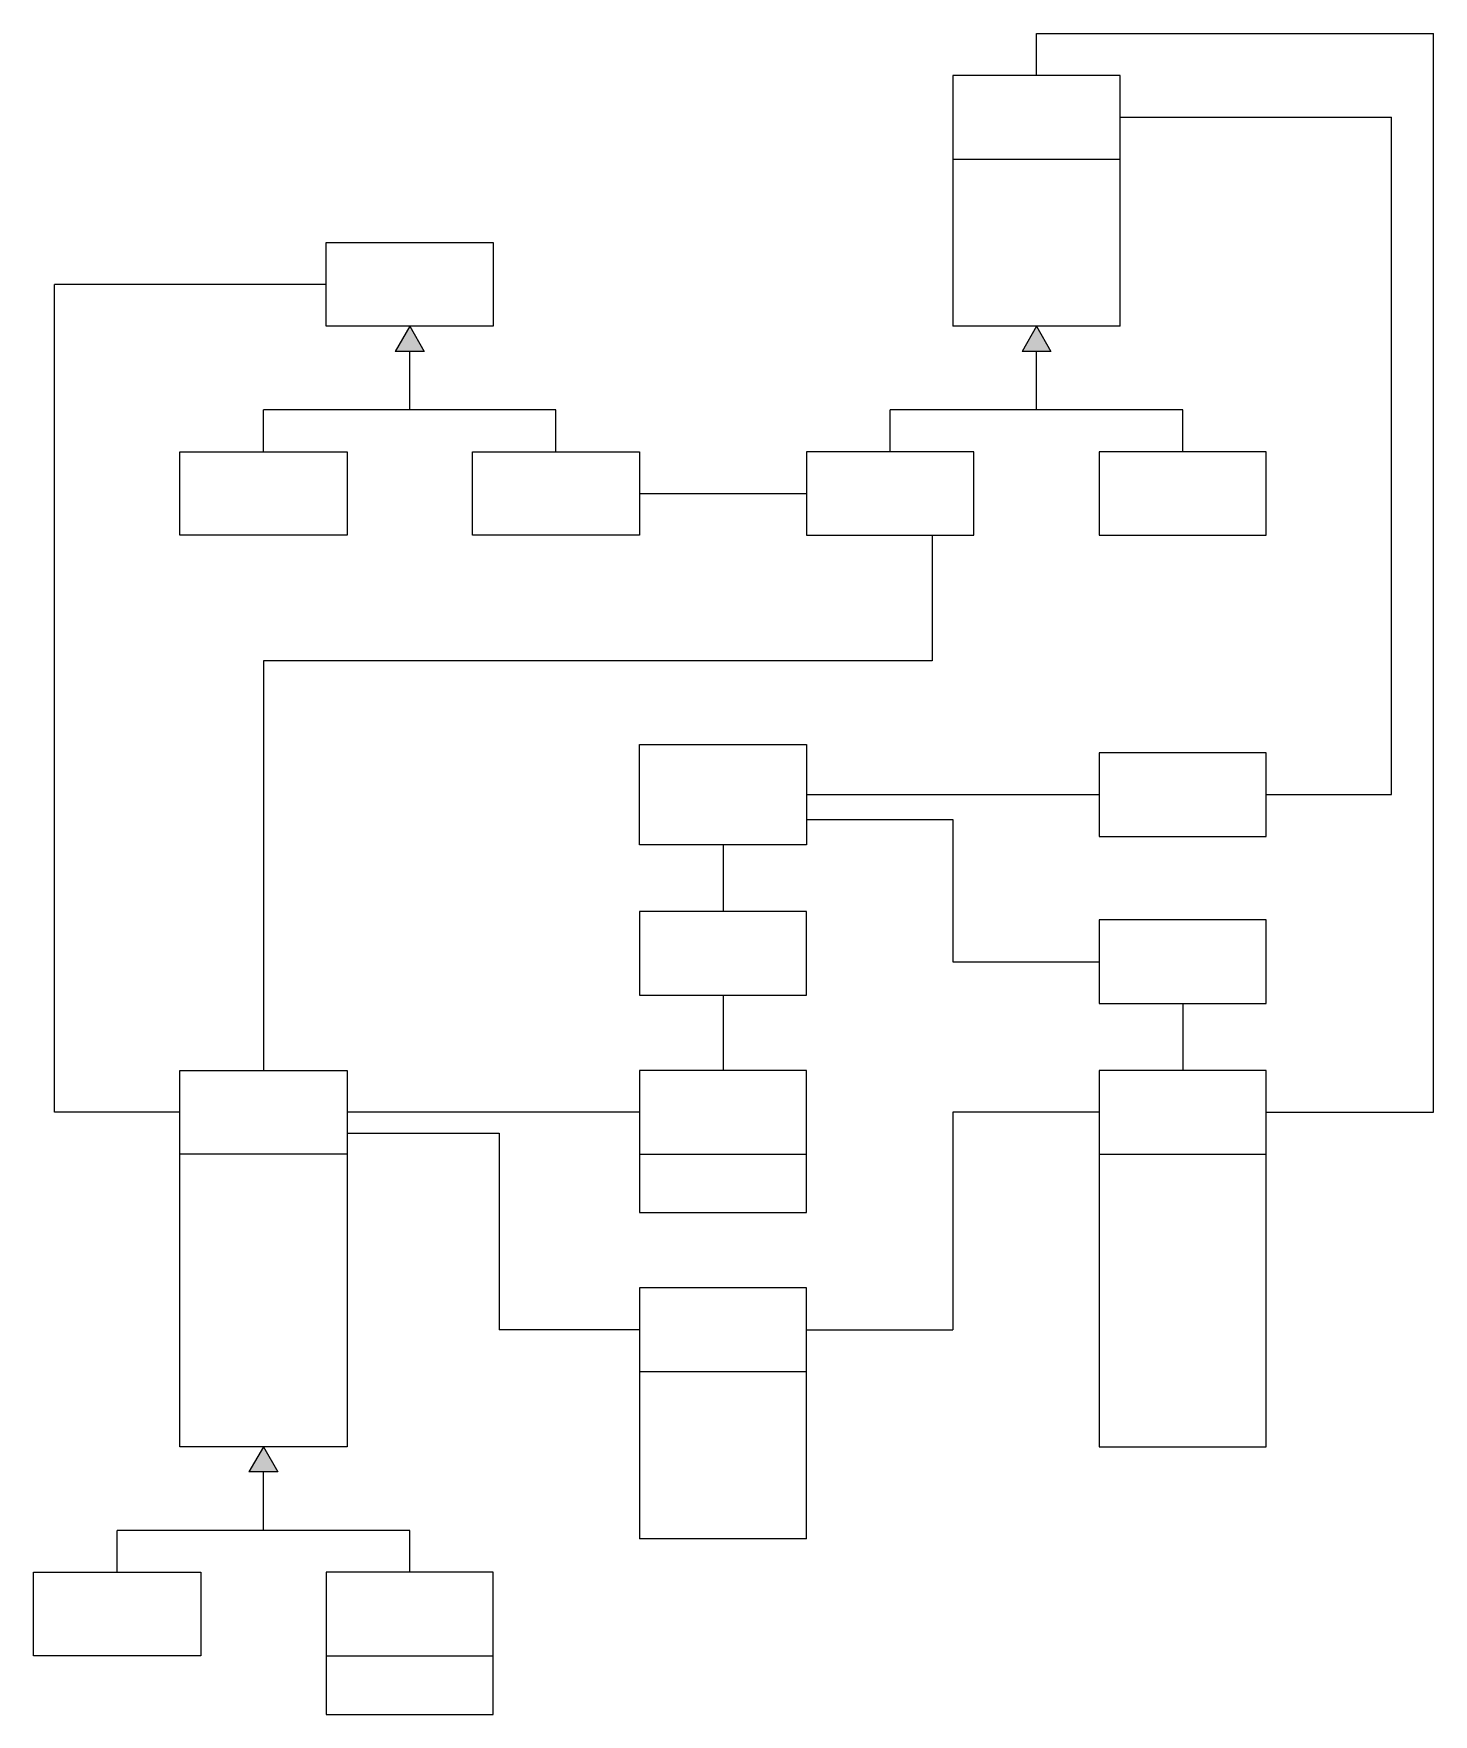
# Paper-space layout 'Modelo Domínio' of a CAD drawing. Header units: millimetres. Extents: x 12 to 180, y 63 to 264.
import ezdxf

# ---------------------------------------------------------------- set-up
doc = ezdxf.new("R2010")
doc.units = ezdxf.units.MM
doc.layers.add('Fina', color=1, linetype='Continuous')

psp = doc.layouts.new('Modelo Domínio')

# ---------------------------------------------------------------- hatches: boundary and pattern name
at = {"layer": 'Fina'}
h = psp.add_hatch(color=256, dxfattribs=at)
h.dxf.hatch_style = 1
h.paths.add_polyline_path([(57.05, 228.73), (55.32, 225.73), (58.78, 225.73)])
h = psp.add_hatch(color=256, dxfattribs=at)
h.dxf.hatch_style = 1
h.paths.add_polyline_path([(132.05, 228.73), (130.32, 225.73), (133.78, 225.73)])
h = psp.add_hatch(color=256, dxfattribs=at)
h.dxf.hatch_style = 1
h.paths.add_polyline_path([(39.55, 94.73), (37.82, 91.73), (41.28, 91.73)])

# ---------------------------------------------------------------- linework, layer by layer
for p, q in [((132.05, 258.73), (132.05, 263.73)), ((132.05, 263.73), (179.55, 263.73)), ((179.55, 134.73), (179.55, 263.73)), ((142.05, 258.73), (122.05, 258.73)), ((122.05, 258.73), (122.05, 228.73)), ((142.05, 228.73), (142.05, 258.73)), ((142.05, 253.73), (174.55, 253.73)), ((174.55, 172.73), (174.55, 253.73)), ((122.05, 248.73), (142.05, 248.73)), ((14.55, 134.73), (14.55, 233.73)), ((47.05, 233.73), (14.55, 233.73)), ((57.05, 228.73), (55.32, 225.73)), ((57.05, 228.73), (58.78, 225.73)), ((142.05, 228.73), (122.05, 228.73)), ((132.05, 228.73), (130.32, 225.73)), ((132.05, 228.73), (133.78, 225.73)), ((58.78, 225.73), (55.32, 225.73)), ((57.05, 218.73), (57.05, 225.73)), ((133.78, 225.73), (130.32, 225.73)), ((132.05, 218.73), (132.05, 225.73)), ((74.55, 218.73), (39.55, 218.73)), ((39.55, 213.73), (39.55, 218.73)), ((74.55, 213.73), (74.55, 218.73)), ((149.55, 218.73), (114.55, 218.73)), ((114.55, 213.73), (114.55, 218.73)), ((149.55, 213.73), (149.55, 218.73)), ((159.55, 213.73), (139.55, 213.73)), ((139.55, 213.73), (139.55, 203.73)), ((159.55, 203.73), (159.55, 213.73)), ((84.55, 208.73), (104.55, 208.73)), ((119.55, 203.73), (119.55, 188.73)), ((139.55, 203.73), (159.55, 203.73)), ((119.55, 188.73), (39.55, 188.73)), ((39.55, 188.73), (39.55, 139.73)), ((84.55, 178.73), (104.55, 178.73)), ((84.55, 166.73), (84.55, 178.73)), ((104.55, 178.73), (104.55, 166.73)), ((104.55, 172.73), (139.55, 172.73)), ((159.55, 172.73), (174.55, 172.73)), ((104.55, 169.73), (122.05, 169.73)), ((122.05, 169.73), (122.05, 152.73)), ((104.55, 166.73), (84.55, 166.73)), ((94.55, 166.73), (94.55, 158.73)), ((122.05, 152.73), (139.55, 152.73)), ((94.55, 148.73), (94.55, 139.73)), ((149.55, 147.73), (149.55, 139.73)), ((29.55, 139.73), (49.55, 139.73)), ((29.55, 94.73), (29.55, 139.73)), ((49.55, 139.73), (49.55, 94.73)), ((104.55, 139.73), (84.55, 139.73)), ((84.55, 139.73), (84.55, 122.73)), ((104.55, 122.73), (104.55, 139.73)), ((159.55, 139.73), (139.55, 139.73)), ((139.55, 139.73), (139.55, 94.73)), ((159.55, 94.73), (159.55, 139.73)), ((29.55, 134.73), (14.55, 134.73)), ((84.55, 134.73), (49.55, 134.73)), ((139.55, 134.73), (122.05, 134.73)), ((122.05, 134.73), (122.05, 108.73)), ((159.55, 134.73), (179.55, 134.73)), ((49.55, 132.23), (67.77, 132.23)), ((67.77, 132.23), (67.77, 108.73)), ((49.55, 129.73), (29.55, 129.73)), ((84.55, 129.73), (104.55, 129.73)), ((139.55, 129.73), (159.55, 129.73)), ((84.55, 122.73), (104.55, 122.73)), ((104.55, 113.73), (84.55, 113.73)), ((84.55, 113.73), (84.55, 83.73)), ((104.55, 83.73), (104.55, 113.73)), ((84.55, 108.73), (67.77, 108.73)), ((104.55, 108.73), (122.05, 108.73)), ((84.55, 103.73), (104.55, 103.73)), ((49.55, 94.73), (29.55, 94.73)), ((39.55, 94.73), (37.82, 91.73)), ((39.55, 94.73), (41.28, 91.73)), ((139.55, 94.73), (159.55, 94.73)), ((41.28, 91.73), (37.82, 91.73)), ((39.55, 84.73), (39.55, 91.73)), ((57.05, 84.73), (22.05, 84.73)), ((22.05, 79.73), (22.05, 84.73)), ((57.05, 79.73), (57.05, 84.73)), ((104.55, 83.73), (84.55, 83.73)), ((67.05, 79.73), (47.05, 79.73)), ((47.05, 79.73), (47.05, 62.73)), ((67.05, 62.73), (67.05, 79.73)), ((47.05, 69.73), (67.05, 69.73)), ((47.05, 62.73), (67.05, 62.73))]:
    psp.add_line(p, q, dxfattribs=at)
for points in [[(47.05, 238.73), (67.05, 238.73), (67.05, 228.73), (47.05, 228.73)], [(29.55, 213.73), (49.55, 213.73), (49.55, 203.73), (29.55, 203.73)], [(64.55, 213.73), (84.55, 213.73), (84.55, 203.73), (64.55, 203.73)], [(124.55, 213.73), (104.55, 213.73), (104.55, 203.73), (124.55, 203.73)], [(159.55, 177.73), (139.55, 177.73), (139.55, 167.73), (159.55, 167.73)], [(104.55, 158.73), (84.55, 158.73), (84.55, 148.73), (104.55, 148.73)], [(159.55, 157.73), (139.55, 157.73), (139.55, 147.73), (159.55, 147.73)], [(12.05, 79.73), (32.05, 79.73), (32.05, 69.73), (12.05, 69.73)]]:
    psp.add_lwpolyline(points, close=True, dxfattribs=at)

doc.saveas('drawing.dxf')
